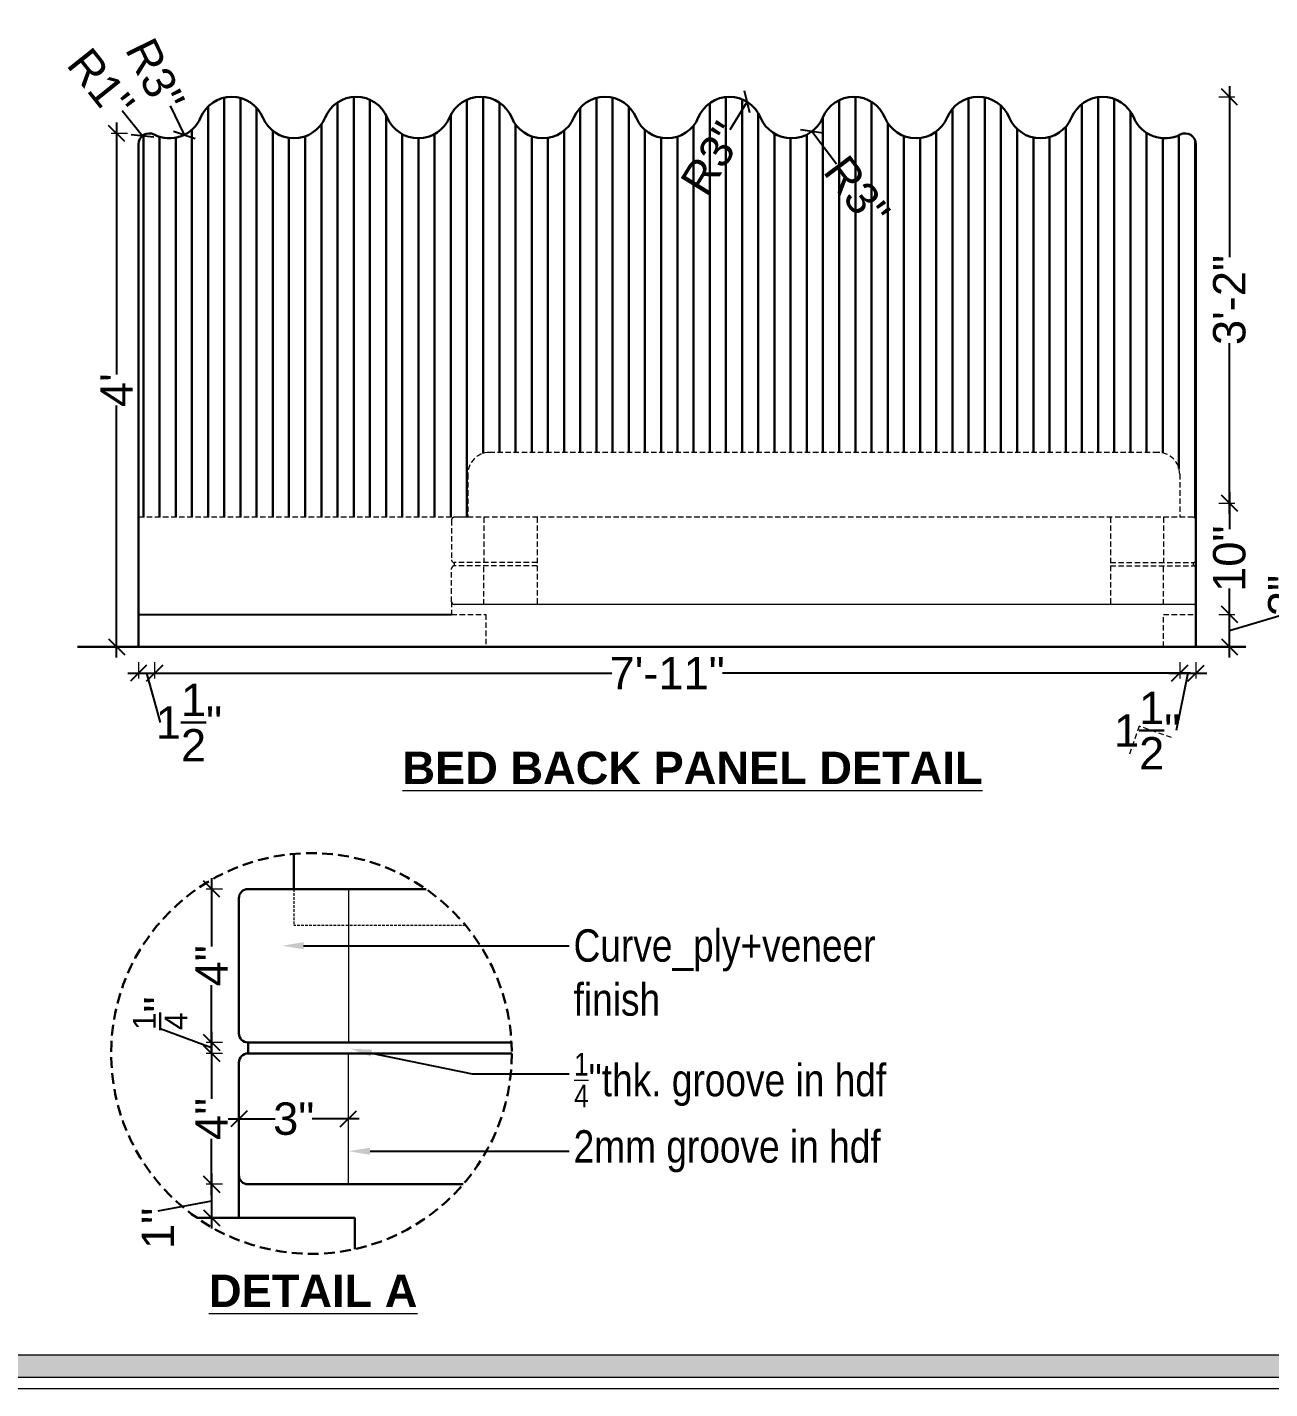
# Model space of a CAD drawing. Header units: millimetres. Extents: x 56222 to 3066687, y -650199 to -121287.
# Drawn here: x 136323.5 to 136438.6, y -182937.6 to -182811.5 of the extents above; entities that cross this region are included whole.
import ezdxf
from ezdxf import colors
from ezdxf.entities.mleader import LeaderData, LeaderLine
from ezdxf.math import Vec2, Vec3

# ---------------------------------------------------------------- set-up
doc = ezdxf.new("R2010")
doc.units = ezdxf.units.MM
doc.header["$MEASUREMENT"] = 0
doc.header["$PDMODE"] = 35
doc.linetypes.add('00-Floor Plan$0$DASHED', pattern=[0.75, 0.5, -0.25])
doc.linetypes.add('DASHEDX2', pattern=[1.5, 1, -0.5])
doc.layers.get('Defpoints').update_dxf_attribs({"color": 220})
doc.layers.add('AR HATCH-7', color=7, linetype='Continuous')
for name, color, linetype, lineweight in [('DIM.', 250, 'Continuous', 13), ('Dimension', 10, 'DASHEDX2', 20), ('FURNITURE', 32, 'Continuous', 9), ('Text', 7, 'Continuous', 15), ('wall', 7, 'Continuous', 30), ('XX~SLAB ( BEAM )~ ( DIM )', 7, 'Continuous', 9)]:
    doc.layers.add(name, color=color, linetype=linetype, lineweight=lineweight)
doc.styles.add('Arial', font='arial.ttf')
doc.styles.get("Standard").update_dxf_attribs({"font": 'arial.ttf', "height": 6})
doc.styles.add('style4', font='ARIALN.TTF')
doc.dimstyles.new('Archana', dxfattribs={"dimtxt": 3, "dimasz": 1.5, "dimexe": 0.5, "dimexo": 0.5, "dimgap": 0, "dimtad": 0, "dimzin": 0, "dimdsep": 46, "dimlunit": 4, "dimtxsty": 'Arial', "dimblk": 'OBLIQUE', "dimcen": 0, "dimdle": 1, "dimclrd": 1, "dimclre": 1, "dimclrt": 5, "dimadec": 0, "dimazin": 0, "dimtfac": 1, "dimtofl": 0, "dimtmove": 1, "dimatfit": 3, "dimfxl": 1, "dimfxlon": 1, "dimtolj": 1, "dimtzin": 0, "dimlwd": 25, "dimlwe": -1, "dimarcsym": 0})
pattern_1 = [(90, (1334.2199, 34.2172), (-1.5, 0), [])]

# ---------------------------------------------------------------- blocks, each defined once
blk = doc.blocks.new('_Oblique')
at = {"layer": 'wall', "color": 0, "lineweight": -2}
blk.add_line((-0.5, -0.5), (0.5, 0.5), dxfattribs=at)
blk = doc.blocks.new('*D551')
at = {"layer": 'Defpoints', "color": 0, "lineweight": 30, "transparency": 16777216}
for p in [(136431.79, -182865.89), (136434.9, -182865.89), (136431.79, -182868.89)]:
    blk.add_point(p, dxfattribs=at)
at = {"layer": 'FURNITURE', "color": 1, "lineweight": 25, "transparency": 16777216}
for p, q in [((136434.9, -182869.89), (136434.9, -182864.89)), ((136434.9, -182867.39), (136440, -182865.86))]:
    blk.add_line(p, q, dxfattribs=at)
at = {"layer": 'FURNITURE', "color": 1, "transparency": 16777216}
for p, q in [((136433.9, -182865.89), (136435.4, -182865.89)), ((136433.9, -182868.89), (136435.4, -182868.89))]:
    blk.add_line(p, q, dxfattribs=at)
at = {"layer": 'FURNITURE', "color": 1, "lineweight": 25, "transparency": 16777216, "xscale": 1.5, "yscale": 1.5, "zscale": 1.5}
for p, rotation in [((136434.9, -182865.89), 90), ((136434.9, -182868.89), 270)]:
    blk.add_blockref('_Oblique', p, dxfattribs=dict(at, rotation=rotation))
at = {"layer": 'FURNITURE', "color": 5, "lineweight": 30, "transparency": 16777216, "insert": (136440, -182864.14), "char_height": 3, "attachment_point": 5, "rotation": 90, "style": 'Arial'}
blk.add_mtext('\\A1;3"', dxfattribs=at)
blk = doc.blocks.new('*D552')
at = {"layer": 'Defpoints', "color": 0, "lineweight": 30, "transparency": 16777216}
for p in [(136430.29, -182855.58), (136434.9, -182855.58), (136431.79, -182865.89)]:
    blk.add_point(p, dxfattribs=at)
at = {"layer": 'FURNITURE', "color": 1, "transparency": 16777216}
for p, q in [((136433.9, -182855.58), (136435.4, -182855.58)), ((136433.9, -182865.89), (136435.4, -182865.89))]:
    blk.add_line(p, q, dxfattribs=at)
at = {"layer": 'FURNITURE', "color": 1, "lineweight": 25, "transparency": 16777216}
for p, q in [((136434.9, -182854.58), (136434.9, -182857.99)), ((136434.9, -182866.89), (136434.9, -182863.48))]:
    blk.add_line(p, q, dxfattribs=at)
at = {"layer": 'FURNITURE', "color": 1, "lineweight": 25, "transparency": 16777216, "xscale": 1.5, "yscale": 1.5, "zscale": 1.5}
for p, rotation in [((136434.9, -182855.58), 90), ((136434.9, -182865.89), 270)]:
    blk.add_blockref('_Oblique', p, dxfattribs=dict(at, rotation=rotation))
at = {"layer": 'FURNITURE', "color": 5, "lineweight": 30, "transparency": 16777216, "insert": (136434.9, -182860.73), "char_height": 3, "attachment_point": 5, "rotation": 90, "style": 'Arial'}
blk.add_mtext('\\A1;10"', dxfattribs=at)
blk = doc.blocks.new('*D553')
at = {"layer": 'Defpoints', "color": 0, "lineweight": 30, "transparency": 16777216}
for p in [(136422.84, -182817.95), (136434.9, -182817.95), (136430.29, -182855.58)]:
    blk.add_point(p, dxfattribs=at)
at = {"layer": 'FURNITURE', "color": 1, "lineweight": 25, "transparency": 16777216}
for p, q in [((136434.9, -182816.95), (136434.9, -182832.78)), ((136434.9, -182856.58), (136434.9, -182840.75))]:
    blk.add_line(p, q, dxfattribs=at)
at = {"layer": 'FURNITURE', "color": 1, "transparency": 16777216}
for p, q in [((136433.9, -182817.95), (136435.4, -182817.95)), ((136433.9, -182855.58), (136435.4, -182855.58))]:
    blk.add_line(p, q, dxfattribs=at)
at = {"layer": 'FURNITURE', "color": 1, "lineweight": 25, "transparency": 16777216, "xscale": 1.5, "yscale": 1.5, "zscale": 1.5}
for p, rotation in [((136434.9, -182817.95), 90), ((136434.9, -182855.58), 270)]:
    blk.add_blockref('_Oblique', p, dxfattribs=dict(at, rotation=rotation))
at = {"layer": 'FURNITURE', "color": 5, "lineweight": 30, "transparency": 16777216, "insert": (136434.9, -182836.76), "char_height": 3, "attachment_point": 5, "rotation": 90, "style": 'Arial'}
blk.add_mtext('\\A1;3\'-2"', dxfattribs=at)
blk = doc.blocks.new('*D554')
at = {"layer": 'Defpoints', "color": 0, "lineweight": 30, "transparency": 16777216}
for p in [(136430.29, -182870.52), (136335.27, -182871.08), (136430.29, -182871.33)]:
    blk.add_point(p, dxfattribs=at)
at = {"layer": 'FURNITURE', "color": 1, "lineweight": 25, "transparency": 16777216}
for p, q in [((136334.27, -182871.33), (136377.64, -182871.33)), ((136431.29, -182871.33), (136387.92, -182871.33))]:
    blk.add_line(p, q, dxfattribs=at)
at = {"layer": 'FURNITURE', "color": 1, "transparency": 16777216}
for p, q in [((136335.27, -182871.33), (136335.27, -182871.83)), ((136430.29, -182871.02), (136430.29, -182871.83))]:
    blk.add_line(p, q, dxfattribs=at)
at = {"layer": 'FURNITURE', "color": 1, "lineweight": 25, "transparency": 16777216, "xscale": 1.5, "yscale": 1.5, "zscale": 1.5, "rotation": 180}
blk.add_blockref('_Oblique', (136335.27, -182871.33), dxfattribs=at)
at = {"layer": 'FURNITURE', "color": 1, "lineweight": 25, "transparency": 16777216, "xscale": 1.5, "yscale": 1.5, "zscale": 1.5}
blk.add_blockref('_Oblique', (136430.29, -182871.33), dxfattribs=at)
at = {"layer": 'FURNITURE', "color": 5, "lineweight": 30, "transparency": 16777216, "insert": (136382.78, -182871.33), "char_height": 3, "attachment_point": 5, "style": 'Arial'}
blk.add_mtext('\\A1;7\'-11"', dxfattribs=at)
blk = doc.blocks.new('*D555')
at = {"layer": 'Defpoints', "color": 0, "lineweight": 30, "transparency": 16777216}
for p in [(136390.19, -182818.4), (136388.55, -182821.06)]:
    blk.add_point(p, dxfattribs=at)
at = {"layer": 'FURNITURE', "color": 1, "lineweight": 25, "transparency": 16777216}
blk.add_line((136388.61, -182820.95), (136390.19, -182818.4), dxfattribs=at)
at = {"layer": 'FURNITURE', "color": 1, "lineweight": 25, "transparency": 16777216, "xscale": 1.5, "yscale": 1.5, "zscale": 1.5, "rotation": 58.27272177033567}
blk.add_blockref('_Oblique', (136390.19, -182818.4), dxfattribs=at)
at = {"layer": 'FURNITURE', "color": 5, "lineweight": 30, "transparency": 16777216, "insert": (136386.95, -182823.64), "char_height": 3, "attachment_point": 5, "rotation": 58.2727, "style": 'Arial'}
blk.add_mtext('\\A1;R3"', dxfattribs=at)
blk = doc.blocks.new('*D556')
at = {"layer": 'Defpoints', "color": 0, "lineweight": 30, "transparency": 16777216}
for p in [(136394.31, -182818.66), (136396.19, -182821.15)]:
    blk.add_point(p, dxfattribs=at)
at = {"layer": 'FURNITURE', "color": 1, "lineweight": 25, "transparency": 16777216}
blk.add_line((136398.47, -182824.19), (136396.19, -182821.15), dxfattribs=at)
at = {"layer": 'FURNITURE', "color": 1, "lineweight": 25, "transparency": 16777216, "xscale": 1.5, "yscale": 1.5, "zscale": 1.5, "rotation": 126.9147241204711}
blk.add_blockref('_Oblique', (136396.19, -182821.15), dxfattribs=at)
at = {"layer": 'FURNITURE', "color": 5, "lineweight": 30, "transparency": 16777216, "insert": (136400.37, -182826.72), "char_height": 3, "attachment_point": 5, "rotation": 306.9147, "style": 'Arial'}
blk.add_mtext('\\A1;R3"', dxfattribs=at)
blk = doc.blocks.new('*D557')
at = {"layer": 'Defpoints', "color": 0, "lineweight": 30, "transparency": 16777216}
for p in [(136333.77, -182854.93), (136335.27, -182855.58), (136335.27, -182871.33)]:
    blk.add_point(p, dxfattribs=at)
at = {"layer": 'FURNITURE', "color": 1, "transparency": 16777216}
for p, q in [((136333.77, -182870.33), (136333.77, -182871.83)), ((136335.27, -182870.33), (136335.27, -182871.83))]:
    blk.add_line(p, q, dxfattribs=at)
at = {"layer": 'FURNITURE', "color": 1, "lineweight": 25, "transparency": 16777216}
for p, q in [((136332.77, -182871.33), (136336.27, -182871.33)), ((136334.52, -182871.33), (136335.78, -182875.92))]:
    blk.add_line(p, q, dxfattribs=at)
at = {"layer": 'FURNITURE', "color": 1, "lineweight": 25, "transparency": 16777216, "xscale": 1.5, "yscale": 1.5, "zscale": 1.5, "rotation": 180}
blk.add_blockref('_Oblique', (136333.77, -182871.33), dxfattribs=at)
at = {"layer": 'FURNITURE', "color": 1, "lineweight": 25, "transparency": 16777216, "xscale": 1.5, "yscale": 1.5, "zscale": 1.5}
blk.add_blockref('_Oblique', (136335.27, -182871.33), dxfattribs=at)
at = {"layer": 'FURNITURE', "color": 5, "lineweight": 30, "transparency": 16777216, "insert": (136338.45, -182875.92), "char_height": 3, "attachment_point": 5, "style": 'Arial'}
blk.add_mtext('\\A1;1{\\H1x;\\S1/2;}"', dxfattribs=at)
blk = doc.blocks.new('*D558')
at = {"layer": 'Defpoints', "color": 0, "lineweight": 30, "transparency": 16777216}
for p in [(136430.29, -182855.58), (136431.79, -182855.58), (136431.79, -182871.33)]:
    blk.add_point(p, dxfattribs=at)
at = {"layer": 'FURNITURE', "color": 1, "transparency": 16777216}
for p, q in [((136430.29, -182870.33), (136430.29, -182871.83)), ((136431.79, -182870.33), (136431.79, -182871.83))]:
    blk.add_line(p, q, dxfattribs=at)
at = {"layer": 'FURNITURE', "color": 1, "lineweight": 25, "transparency": 16777216}
for p, q in [((136429.29, -182871.33), (136432.79, -182871.33)), ((136431.04, -182871.33), (136429.95, -182876.66))]:
    blk.add_line(p, q, dxfattribs=at)
at = {"layer": 'FURNITURE', "color": 1, "lineweight": 25, "transparency": 16777216, "xscale": 1.5, "yscale": 1.5, "zscale": 1.5, "rotation": 180}
blk.add_blockref('_Oblique', (136430.29, -182871.33), dxfattribs=at)
at = {"layer": 'FURNITURE', "color": 1, "lineweight": 25, "transparency": 16777216, "xscale": 1.5, "yscale": 1.5, "zscale": 1.5}
blk.add_blockref('_Oblique', (136431.79, -182871.33), dxfattribs=at)
at = {"layer": 'FURNITURE', "color": 5, "lineweight": 30, "transparency": 16777216, "insert": (136427.27, -182876.66), "char_height": 3, "attachment_point": 5, "style": 'Arial'}
blk.add_mtext('\\A1;1{\\H1x;\\S1/2;}"', dxfattribs=at)
blk = doc.blocks.new('*D571')
at = {"layer": 'Defpoints', "color": 0, "lineweight": 30, "transparency": 16777216}
for p in [(136334.14, -182821.54), (136334.77, -182822.33)]:
    blk.add_point(p, dxfattribs=at)
at = {"layer": 'FURNITURE', "color": 1, "lineweight": 25, "transparency": 16777216}
blk.add_line((136332.27, -182819.2), (136334.14, -182821.54), dxfattribs=at)
at = {"layer": 'FURNITURE', "color": 1, "lineweight": 25, "transparency": 16777216, "xscale": 1.5, "yscale": 1.5, "zscale": 1.5, "rotation": 308.6032025594388}
blk.add_blockref('_Oblique', (136334.14, -182821.54), dxfattribs=at)
at = {"layer": 'FURNITURE', "color": 5, "lineweight": 30, "transparency": 16777216, "insert": (136330.3, -182816.73), "char_height": 3, "attachment_point": 5, "rotation": 308.6032, "style": 'Arial'}
blk.add_mtext('\\A1;R1"', dxfattribs=at)
blk = doc.blocks.new('*D572')
at = {"layer": 'Defpoints', "color": 0, "lineweight": 30, "transparency": 16777216}
for p in [(136331.74, -182821.33), (136334.77, -182821.33), (136333.77, -182868.89)]:
    blk.add_point(p, dxfattribs=at)
at = {"layer": 'FURNITURE', "color": 1, "transparency": 16777216}
for p, q in [((136332.74, -182821.33), (136331.24, -182821.33)), ((136332.74, -182868.89), (136331.24, -182868.89))]:
    blk.add_line(p, q, dxfattribs=at)
at = {"layer": 'FURNITURE', "color": 1, "lineweight": 25, "transparency": 16777216}
for p, q in [((136331.74, -182820.33), (136331.74, -182843.67)), ((136331.74, -182869.89), (136331.74, -182846.55))]:
    blk.add_line(p, q, dxfattribs=at)
at = {"layer": 'FURNITURE', "color": 1, "lineweight": 25, "transparency": 16777216, "xscale": 1.5, "yscale": 1.5, "zscale": 1.5}
for p, rotation in [((136331.74, -182821.33), 90), ((136331.74, -182868.89), 270)]:
    blk.add_blockref('_Oblique', p, dxfattribs=dict(at, rotation=rotation))
at = {"layer": 'FURNITURE', "color": 5, "lineweight": 30, "transparency": 16777216, "insert": (136331.74, -182845.11), "char_height": 3, "attachment_point": 5, "rotation": 90, "style": 'Arial'}
blk.add_mtext("\\A1;4'", dxfattribs=at)
blk = doc.blocks.new('*D573')
at = {"layer": 'Defpoints', "color": 0, "lineweight": 30, "transparency": 16777216}
for p in [(136422.84, -182817.95), (136422.84, -182868.89), (136441.53, -182868.89)]:
    blk.add_point(p, dxfattribs=at)
at = {"layer": 'FURNITURE', "color": 1, "lineweight": 25, "transparency": 16777216}
for p, q in [((136441.53, -182816.95), (136441.53, -182839.37)), ((136441.53, -182869.89), (136441.53, -182847.47))]:
    blk.add_line(p, q, dxfattribs=at)
at = {"layer": 'FURNITURE', "color": 1, "transparency": 16777216}
for p, q in [((136440.53, -182817.95), (136442.03, -182817.95)), ((136440.53, -182868.89), (136442.03, -182868.89))]:
    blk.add_line(p, q, dxfattribs=at)
at = {"layer": 'FURNITURE', "color": 1, "lineweight": 25, "transparency": 16777216, "xscale": 1.5, "yscale": 1.5, "zscale": 1.5}
for p, rotation in [((136441.53, -182817.95), 90), ((136441.53, -182868.89), 270)]:
    blk.add_blockref('_Oblique', p, dxfattribs=dict(at, rotation=rotation))
at = {"layer": 'FURNITURE', "color": 5, "lineweight": 30, "transparency": 16777216, "insert": (136441.53, -182843.42), "char_height": 3, "attachment_point": 5, "rotation": 90, "style": 'Arial'}
blk.add_mtext('\\A1;4\'-3"', dxfattribs=at)
blk = doc.blocks.new('*D574')
at = {"layer": 'Defpoints', "color": 0, "lineweight": 30, "transparency": 16777216}
for p in [(136336.65, -182818.66), (136338.02, -182821.46)]:
    blk.add_point(p, dxfattribs=at)
at = {"layer": 'FURNITURE', "color": 1, "lineweight": 25, "transparency": 16777216}
blk.add_line((136336.7, -182818.77), (136338.02, -182821.46), dxfattribs=at)
at = {"layer": 'FURNITURE', "color": 1, "lineweight": 25, "transparency": 16777216, "xscale": 1.5, "yscale": 1.5, "zscale": 1.5, "rotation": 296.0916973014617}
blk.add_blockref('_Oblique', (136338.02, -182821.46), dxfattribs=at)
at = {"layer": 'FURNITURE', "color": 5, "lineweight": 30, "transparency": 16777216, "insert": (136335.31, -182815.93), "char_height": 3, "attachment_point": 5, "rotation": 296.0917, "style": 'Arial'}
blk.add_mtext('\\A1;R3"', dxfattribs=at)
blk = doc.blocks.new('*D575')
at = {"layer": 'Defpoints', "color": 0, "lineweight": 30, "transparency": 16777216}
for p in [(136348.86, -182891.34), (136340.55, -182905.56), (136348.86, -182905.56)]:
    blk.add_point(p, dxfattribs=at)
at = {"layer": 'FURNITURE', "color": 1, "lineweight": 25, "transparency": 16777216}
for p, q in [((136340.55, -182890.34), (136340.55, -182896.66)), ((136340.55, -182906.56), (136340.55, -182900.23))]:
    blk.add_line(p, q, dxfattribs=at)
at = {"layer": 'FURNITURE', "color": 1, "transparency": 16777216}
for p, q in [((136341.55, -182891.34), (136340.05, -182891.34)), ((136341.55, -182905.56), (136340.05, -182905.56))]:
    blk.add_line(p, q, dxfattribs=at)
at = {"layer": 'FURNITURE', "color": 1, "lineweight": 25, "transparency": 16777216, "xscale": 1.5, "yscale": 1.5, "zscale": 1.5}
for p, rotation in [((136340.55, -182891.34), 90), ((136340.55, -182905.56), 270)]:
    blk.add_blockref('_Oblique', p, dxfattribs=dict(at, rotation=rotation))
at = {"layer": 'FURNITURE', "color": 5, "lineweight": 30, "transparency": 16777216, "insert": (136340.55, -182898.45), "char_height": 3, "attachment_point": 5, "rotation": 90, "style": 'Arial'}
blk.add_mtext('\\A1;4"', dxfattribs=at)
blk = doc.blocks.new('*D576')
at = {"layer": 'Defpoints', "color": 0, "lineweight": 30, "transparency": 16777216}
for p in [(136348.86, -182905.56), (136340.55, -182906.57), (136348.86, -182906.57)]:
    blk.add_point(p, dxfattribs=at)
at = {"layer": 'FURNITURE', "color": 1, "lineweight": 25, "transparency": 16777216}
for p, q in [((136340.55, -182906.06), (136335.78, -182904.29)), ((136340.55, -182904.56), (136340.55, -182907.57))]:
    blk.add_line(p, q, dxfattribs=at)
at = {"layer": 'FURNITURE', "color": 1, "transparency": 16777216}
for p, q in [((136341.55, -182905.56), (136340.05, -182905.56)), ((136341.55, -182906.57), (136340.05, -182906.57))]:
    blk.add_line(p, q, dxfattribs=at)
at = {"layer": 'FURNITURE', "color": 1, "lineweight": 25, "transparency": 16777216, "xscale": 1.5, "yscale": 1.5, "zscale": 1.5}
for p, rotation in [((136340.55, -182905.56), 90), ((136340.55, -182906.57), 270)]:
    blk.add_blockref('_Oblique', p, dxfattribs=dict(at, rotation=rotation))
at = {"layer": 'FURNITURE', "color": 5, "lineweight": 30, "transparency": 16777216, "insert": (136335.78, -182902.85), "char_height": 3, "attachment_point": 5, "rotation": 90, "style": 'Arial'}
blk.add_mtext('\\A1;{\\H0.7x;\\S1/4;}"', dxfattribs=at)
blk = doc.blocks.new('*D577')
at = {"layer": 'Defpoints', "color": 0, "lineweight": 30, "transparency": 16777216}
for p in [(136348.86, -182906.57), (136340.55, -182918.69), (136348.86, -182918.69, 0)]:
    blk.add_point(p, dxfattribs=at)
at = {"layer": 'FURNITURE', "color": 1, "lineweight": 25, "transparency": 16777216}
for p, q in [((136340.55, -182905.57), (136340.55, -182910.79)), ((136340.55, -182919.69), (136340.55, -182914.47))]:
    blk.add_line(p, q, dxfattribs=at)
at = {"layer": 'FURNITURE', "color": 1, "transparency": 16777216}
for p, q in [((136341.55, -182906.57), (136340.05, -182906.57)), ((136341.55, -182918.69), (136340.05, -182918.69))]:
    blk.add_line(p, q, dxfattribs=at)
at = {"layer": 'FURNITURE', "color": 1, "lineweight": 25, "transparency": 16777216, "xscale": 1.5, "yscale": 1.5, "zscale": 1.5}
for p, rotation in [((136340.55, -182906.57), 90), ((136340.55, -182918.69), 270)]:
    blk.add_blockref('_Oblique', p, dxfattribs=dict(at, rotation=rotation))
at = {"layer": 'FURNITURE', "color": 5, "lineweight": 30, "transparency": 16777216, "insert": (136340.55, -182912.63), "char_height": 3, "attachment_point": 5, "rotation": 90, "style": 'Arial'}
blk.add_mtext("\\A1;4''", dxfattribs=at)
blk = doc.blocks.new('*D578')
at = {"layer": 'Defpoints', "color": 0, "lineweight": 30, "transparency": 16777216}
for p in [(136348.86, -182918.69, 0), (136340.55, -182921.8), (136349.04, -182921.8)]:
    blk.add_point(p, dxfattribs=at)
at = {"layer": 'FURNITURE', "color": 1, "transparency": 16777216}
for p, q in [((136341.55, -182918.69), (136340.05, -182918.69)), ((136341.55, -182921.8), (136340.05, -182921.8))]:
    blk.add_line(p, q, dxfattribs=at)
at = {"layer": 'FURNITURE', "color": 1, "lineweight": 25, "transparency": 16777216}
for p, q in [((136340.55, -182917.69), (136340.55, -182922.8)), ((136340.55, -182920.25), (136335.57, -182921.19))]:
    blk.add_line(p, q, dxfattribs=at)
at = {"layer": 'FURNITURE', "color": 1, "lineweight": 25, "transparency": 16777216, "xscale": 1.5, "yscale": 1.5, "zscale": 1.5}
for p, rotation in [((136340.55, -182918.69), 90), ((136340.55, -182921.8), 270)]:
    blk.add_blockref('_Oblique', p, dxfattribs=dict(at, rotation=rotation))
at = {"layer": 'FURNITURE', "color": 5, "lineweight": 30, "transparency": 16777216, "insert": (136335.57, -182922.78), "char_height": 3, "attachment_point": 5, "rotation": 90, "style": 'Arial'}
blk.add_mtext('\\A1;1"', dxfattribs=at)
blk = doc.blocks.new('*D579')
at = {"layer": 'Defpoints', "color": 0, "lineweight": 30, "transparency": 16777216}
for p in [(136353.23, -182912.63), (136343.08, -182915.07, 0), (136353.23, -182915.07, 0)]:
    blk.add_point(p, dxfattribs=at)
at = {"layer": 'FURNITURE', "color": 1, "transparency": 16777216}
for p, q in [((136343.08, -182913.63), (136343.08, -182912.13)), ((136353.23, -182913.63), (136353.23, -182912.13))]:
    blk.add_line(p, q, dxfattribs=at)
at = {"layer": 'FURNITURE', "color": 1, "lineweight": 25, "transparency": 16777216}
for p, q in [((136342.08, -182912.63), (136346.43, -182912.63)), ((136354.23, -182912.63), (136349.88, -182912.63))]:
    blk.add_line(p, q, dxfattribs=at)
at = {"layer": 'FURNITURE', "color": 1, "lineweight": 25, "transparency": 16777216, "xscale": 1.5, "yscale": 1.5, "zscale": 1.5, "rotation": 180}
blk.add_blockref('_Oblique', (136343.08, -182912.63), dxfattribs=at)
at = {"layer": 'FURNITURE', "color": 1, "lineweight": 25, "transparency": 16777216, "xscale": 1.5, "yscale": 1.5, "zscale": 1.5}
blk.add_blockref('_Oblique', (136353.23, -182912.63), dxfattribs=at)
at = {"layer": 'FURNITURE', "color": 5, "lineweight": 30, "transparency": 16777216, "insert": (136348.16, -182912.63), "char_height": 3, "attachment_point": 5, "style": 'Arial'}
blk.add_mtext('\\A1;3"', dxfattribs=at)

msp = doc.modelspace()

# ---------------------------------------------------------------- hatches: boundary and pattern name
at = {"layer": 'AR HATCH-7', "lineweight": 30, "true_color": 0xd7ebd2}
h = msp.add_hatch(dxfattribs=at)
h.set_pattern_fill('ANSI31', color=254, scale=12, angle=45)
h.set_pattern_definition(pattern_1)
h.paths.add_polyline_path([(136431.791, -182822.325, 0.5610221), (136430.335, -182821.435, -0.4376879), (136426.025, -182819.858, 0.6666667), (136420.259, -182819.858, -0.6666667), (136414.493, -182819.858, 0.6666667), (136408.727, -182819.858, -0.6666667), (136402.961, -182819.858, 0.6666667), (136397.195, -182819.858, -0.6666667), (136391.429, -182819.858, 0.6666667), (136385.662, -182819.858, -0.6666667), (136379.896, -182819.858, 0.6666667), (136374.13, -182819.858, -0.6666667), (136368.364, -182819.858, 0.6666667), (136362.598, -182819.858, -0.6666667), (136356.832, -182819.858, 0.6666667), (136351.066, -182819.858, -0.6666667), (136345.299, -182819.858, 0.6666667), (136339.533, -182819.858, -0.4376879), (136335.224, -182821.435, 0.5610219), (136333.767, -182822.325), (136333.767, -182856.893), (136362.791, -182856.893), (136362.791, -182857.143, -0.4142136), (136363.041, -182856.893), (136364.291, -182856.893), (136364.291, -182855.643), (136335.267, -182855.643), (136335.267, -182835.784, -0.4142136), (136344.267, -182826.784), (136421.291, -182826.784, -0.4142136), (136430.291, -182835.784), (136430.291, -182856.893), (136431.541, -182856.893, -0.4142136), (136431.791, -182857.143), (136431.791, -182831.828)])
h = msp.add_hatch(dxfattribs=at)
h.set_pattern_fill('ANSI31', color=254, scale=12, angle=45)
h.set_pattern_definition(pattern_1)
h.paths.add_polyline_path([(136430.291, -182835.784, 0.4142136), (136421.291, -182826.784), (136344.267, -182826.784, 0.4142136), (136335.267, -182835.784), (136335.267, -182855.643), (136364.291, -182855.643), (136364.291, -182852.893, -0.4142136), (136366.291, -182850.893), (136428.291, -182850.893, -0.4142136), (136430.291, -182852.893)])
at = {"layer": 'Dimension', "linetype": 'Continuous', "true_color": 0xd39e00}
h = msp.add_hatch(color=42, dxfattribs=at)
h.paths.add_polyline_path([(136198.835, -182727.894), (136198.835, -182936.598), (136495.342, -182936.598), (136495.342, -182727.894)])
h.paths.add_polyline_path([(136200.916, -182729.975), (136493.261, -182729.975), (136493.261, -182934.517), (136200.916, -182934.517)], flags=16)

# ---------------------------------------------------------------- linework, layer by layer
at = {"layer": 'Dimension', "color": 42, "linetype": 'Continuous', "true_color": 0xd39e00}
for points in [[(136197.795, -182726.854), (136496.383, -182726.854), (136496.383, -182937.639), (136197.795, -182937.639)], [(136198.835, -182727.894), (136495.342, -182727.894), (136495.342, -182936.598), (136198.835, -182936.598)], [(136200.916, -182729.975), (136493.261, -182729.975), (136493.261, -182934.517), (136200.916, -182934.517)]]:
    msp.add_lwpolyline(points, close=True, dxfattribs=at)
at = {"layer": 'FURNITURE', "lineweight": 30}
for p, q in [((136333.767, -182822.325), (136333.767, -182868.893)), ((136431.791, -182822.325), (136431.791, -182857.893)), ((136343.078, -182917.846, 0.004), (136343.078, -182921.802, 0.004)), ((136339.185, -182921.802), (136353.824, -182921.802))]:
    msp.add_line(p, q, dxfattribs=at)
at = {"layer": 'FURNITURE', "linetype": 'DASHEDX2', "lineweight": 15, "ltscale": 0.5}
for p, q in [((136428.291, -182850.893), (136366.291, -182850.893)), ((136364.291, -182852.893, 0), (136364.291, -182856.893, 0)), ((136430.291, -182852.893, 0), (136430.291, -182856.893, 0)), ((136364.291, -182856.893, 0), (136333.767, -182856.893)), ((136431.541, -182856.893), (136363.041, -182856.893)), ((136365.791, -182856.893), (136365.791, -182861.093)), ((136370.72, -182856.893), (136370.72, -182864.974, 0)), ((136423.863, -182856.893), (136423.863, -182864.974, 0)), ((136428.791, -182856.893), (136428.791, -182861.093)), ((136362.791, -182857.143), (136362.791, -182860.843)), ((136431.791, -182857.143), (136431.791, -182860.843)), ((136362.791, -182864.724, 0), (136362.791, -182861.643)), ((136370.72, -182861.093), (136363.041, -182861.093)), ((136363.041, -182861.093), (136363.041, -182861.393)), ((136370.72, -182861.393), (136363.041, -182861.393)), ((136365.791, -182864.974, 0), (136365.791, -182861.393)), ((136423.863, -182861.093), (136431.541, -182861.093)), ((136423.863, -182861.393), (136431.541, -182861.393)), ((136428.791, -182864.974, 0), (136428.791, -182861.393)), ((136431.541, -182861.093), (136431.541, -182861.393)), ((136431.791, -182864.724, 0), (136431.791, -182861.643, 0)), ((136362.791, -182864.724, 0.001), (136362.791, -182865.893, 0.001)), ((136362.791, -182865.893, 0.001), (136365.966, -182865.893)), ((136365.966, -182865.893), (136365.966, -182868.893)), ((136365.966, -182868.893), (136428.791, -182868.893)), ((136426.534, -182876.244), (136425.538, -182879.073)), ((136429.529, -182877.298, 0.001), (136426.534, -182876.244))]:
    msp.add_line(p, q, dxfattribs=at)
at = {"layer": 'FURNITURE', "lineweight": 15, "ltscale": 0.5}
msp.add_line((136431.541, -182864.974, 0), (136363.041, -182864.974), dxfattribs=at)
at = {"layer": 'FURNITURE', "lineweight": 25, "ltscale": 0.5}
msp.add_line((136333.767, -182865.893), (136362.791, -182865.893, 0.001), dxfattribs=at)
at = {"layer": 'FURNITURE', "lineweight": 30, "ltscale": 0.5}
for p, q in [((136348.155, -182888.076, 0), (136348.155, -182891.339, 0)), ((136343.078, -182892.185), (136343.078, -182904.709)), ((136360.423, -182891.339), (136343.924, -182891.339)), ((136368.344, -182905.555), (136343.924, -182905.555)), ((136343.924, -182905.555), (136343.924, -182906.571)), ((136368.372, -182906.571), (136343.924, -182906.571)), ((136343.078, -182917.846, 0), (136343.078, -182907.417, 0)), ((136363.869, -182918.692, 0), (136343.924, -182918.692))]:
    msp.add_line(p, q, dxfattribs=at)
at = {"layer": 'FURNITURE', "linetype": '00-Floor Plan$0$DASHED', "lineweight": 5, "ltscale": 0.5}
for p in [(136348.155, -182891.339, 0), (136364.101, -182894.724)]:
    msp.add_line(p, (136348.155, -182894.724), dxfattribs=at)
at = {"layer": 'FURNITURE', "lineweight": 5, "ltscale": 0.5}
for p, q in [((136353.233, -182891.339), (136353.233, -182905.555)), ((136353.233, -182918.692, 0), (136353.233, -182906.571, 0))]:
    msp.add_line(p, q, dxfattribs=at)
at = {"layer": 'FURNITURE', "lineweight": 30}
msp.add_lwpolyline([(136426.025, -182819.858, 0.6666667), (136420.259, -182819.858, -0.6666667), (136414.493, -182819.858, 0.6666667), (136408.727, -182819.858, -0.6666667), (136402.961, -182819.858, 0.6666667), (136397.195, -182819.858, -0.6666667), (136391.429, -182819.858, 0.6666667), (136385.662, -182819.858, -0.6666667), (136379.896, -182819.858, 0.6666667), (136374.13, -182819.858, -0.6666667), (136368.364, -182819.858, 0.6666667), (136362.598, -182819.858, -0.6666667), (136356.832, -182819.858, 0.6666667), (136351.066, -182819.858, -0.6666667), (136345.299, -182819.858, 0.6666667), (136339.533, -182819.858, -0.4376879), (136335.224, -182821.435)], format="xyb", dxfattribs=at)
for points in [[(136431.791, -182868.893), (136431.791, -182831.828)], [(136431.791, -182852.894), (136431.791, -182844.807)]]:
    msp.add_lwpolyline(points, dxfattribs=at)
at = {"layer": 'FURNITURE', "linetype": 'DASHEDX2', "lineweight": 15, "ltscale": 0.5}
msp.add_lwpolyline([(136428.791, -182868.893), (136428.791, -182865.893), (136431.791, -182865.893)], dxfattribs=at)
at = {"layer": 'FURNITURE', "lineweight": 30, "ltscale": 0.5, "elevation": 0}
msp.add_lwpolyline([(136353.824, -182924.698), (136353.824, -182921.802), (136343.078, -182921.802)], dxfattribs=at)
at = {"layer": 'FURNITURE', "color": 1, "linetype": 'DASHEDX2', "lineweight": 30}
msp.add_circle((136349.804, -182906.571, 0), 18.568, dxfattribs=at)
at = {"layer": 'FURNITURE', "lineweight": 30}
for centre, radius, start, end in [((136428.908, -182818.657), 3.123, 202.61986, 297.17351), ((136334.767, -182822.325), 1, 62.82649, 180), ((136430.791, -182822.325), 1, 0, 117.17351)]:
    msp.add_arc(centre, radius, start, end, dxfattribs=at)
at = {"layer": 'FURNITURE', "linetype": 'DASHEDX2', "lineweight": 15, "ltscale": 0.5}
for centre, radius, start, end in [((136366.291, -182852.893, 0), 2, 90, 180), ((136428.291, -182852.893), 2, 0, 90), ((136363.041, -182857.143), 0.25, 90, 180), ((136363.041, -182860.843), 0.25, 180, 270), ((136363.041, -182861.643, 0), 0.25, 90, 180), ((136431.541, -182860.843), 0.25, 270, 0)]:
    msp.add_arc(centre, radius, start, end, dxfattribs=at)
at = {"layer": 'FURNITURE', "lineweight": 15, "ltscale": 0.5}
for centre, start, end in [((136431.541, -182857.143), 0, 90), ((136363.041, -182864.724, 0.001), 180, 270)]:
    msp.add_arc(centre, 0.25, start, end, dxfattribs=at)
at = {"layer": 'FURNITURE', "linetype": 'DASHEDX2', "lineweight": 15, "ltscale": 0.5, "extrusion": (-6.84769e-20, 1.86557e-08, 1)}
msp.add_arc((136431.541, -182861.643, -0.003), 0.25, 0, 90, dxfattribs=at)
at = {"layer": 'FURNITURE', "lineweight": 15, "ltscale": 0.5, "extrusion": (-7.30542e-10, 1.86557e-08, 1)}
msp.add_arc((136431.541, -182864.724, -0.004), 0.25, 270, 0, dxfattribs=at)
at = {"layer": 'FURNITURE', "lineweight": 30, "ltscale": 0.5}
for centre, start, end in [((136343.924, -182892.185), 90, 180), ((136343.924, -182904.709), 180, 270), ((136343.924, -182907.417, -0.001), 90, 180), ((136343.924, -182917.846, 0.004), 180, 270)]:
    msp.add_arc(centre, 0.846, start, end, dxfattribs=at)
at = {"layer": 'XX~SLAB ( BEAM )~ ( DIM )', "lineweight": 30}
msp.add_line((136328.106, -182868.893), (136436.415, -182868.893), dxfattribs=at)

# ---------------------------------------------------------------- texts
at = {"layer": 'DIM.', "color": 1, "char_height": 3, "attachment_point": 1}
for s, insert in [('{\\fArial|b1|i0|c0|p34;\\LBED BACK PANEL DETAIL}', (136358.236, -182878.612)), ('{\\fArial|b1|i0|c0|p34;\\LDETAIL A}', (136340.302, -182927.066))]:
    msp.add_mtext_dynamic_manual_height_columns(s, width=111.55884, gutter_width=1, heights=[0], dxfattribs=dict(at, insert=insert))

# ---------------------------------------------------------------- dimensions: what is measured, and where the dimension line sits
at = {"layer": 'FURNITURE', "lineweight": 30}
for center, mpoint, picture, middle in [((136336.65, -182818.657), (136338.024, -182821.462), '*D574', (136335.315, -182815.93)), ((136388.545, -182821.059), (136390.188, -182818.403), '*D555', (136386.949, -182823.642)), ((136394.312, -182818.657), (136396.188, -182821.154), '*D556', (136400.366, -182826.716))]:
    dim = msp.add_radius_dim(center=center, mpoint=mpoint, dimstyle='Archana', dxfattribs=at)
    dim.commit()
    dim.dimension.update_dxf_attribs({"geometry": picture, "text_midpoint": middle, "dimtype": 164})
dim = msp.add_radius_dim(center=(136334.767, -182822.325), mpoint=(136334.143, -182821.544), dimstyle='Archana', dxfattribs=at)
dim.commit()
dim.dimension.update_dxf_attribs({"geometry": '*D571', "text_midpoint": (136330.3, -182816.73)})
for base, p1, p2, picture, middle in [((136434.902, -182817.951), (136430.291, -182855.575), (136422.837, -182817.951), '*D553', (136434.902, -182836.763)), ((136331.735, -182821.325), (136333.767, -182868.893), (136334.767, -182821.325), '*D572', (136331.735, -182845.109)), ((136434.902, -182855.575), (136431.791, -182865.893), (136430.291, -182855.575), '*D552', (136434.902, -182860.734)), ((136434.902, -182865.893), (136431.791, -182868.893), (136431.791, -182865.893), '*D551', (136440.001, -182865.864))]:
    dim = msp.add_linear_dim(base=base, p1=p1, p2=p2, angle=90, dimstyle='Archana', override={"dimdec": 0}, dxfattribs=at)
    dim.commit()
    dim.dimension.update_dxf_attribs({"geometry": picture, "text_midpoint": middle})
dim = msp.add_linear_dim(base=(136441.53, -182868.893), p1=(136422.837, -182817.951), p2=(136422.837, -182868.893), angle=90, dimstyle='Archana', dxfattribs=at)
dim.commit()
dim.dimension.update_dxf_attribs({"geometry": '*D573', "text_midpoint": (136441.53, -182843.422)})
for base, p1, p2, picture, middle in [((136335.267, -182871.328), (136333.767, -182854.928), (136335.267, -182855.575), '*D557', (136335.776, -182875.925)), ((136431.791, -182871.328), (136430.291, -182855.575), (136431.791, -182855.575), '*D558', (136429.95, -182876.661))]:
    dim = msp.add_linear_dim(base=base, p1=p1, p2=p2, dimstyle='Archana', dxfattribs=at)
    dim.commit()
    dim.dimension.update_dxf_attribs({"geometry": picture, "text_midpoint": middle, "dimtype": 160})
dim = msp.add_linear_dim(base=(136430.291, -182871.328), p1=(136335.267, -182871.078), p2=(136430.291, -182870.518), dimstyle='Archana', dxfattribs=at)
dim.commit()
dim.dimension.update_dxf_attribs({"geometry": '*D554', "text_midpoint": (136382.779, -182871.328)})
for base, p1, p2, text, picture, middle in [((136340.547, -182905.555), (136348.859, -182891.339), (136348.859, -182905.555), '4"', '*D575', (136340.547, -182898.447)), ((136340.547, -182918.692), (136348.859, -182906.571), (136348.859, -182918.692, 0), "4''", '*D577', (136340.547, -182912.631))]:
    dim = msp.add_linear_dim(base=base, p1=p1, p2=p2, angle=90, text=text, dimstyle='Archana', dxfattribs=at)
    dim.commit()
    dim.dimension.update_dxf_attribs({"geometry": picture, "text_midpoint": middle})
for base, p1, p2, text, picture, middle in [((136340.547, -182906.571), (136348.859, -182905.555), (136348.859, -182906.571), '{\\H0.7x;\\S1/4;}"', '*D576', (136335.778, -182904.288)), ((136340.547, -182921.802), (136348.859, -182918.692, 0), (136349.044, -182921.802), '1"', '*D578', (136335.569, -182921.193))]:
    dim = msp.add_linear_dim(base=base, p1=p1, p2=p2, angle=90, text=text, dimstyle='Archana', dxfattribs=at)
    dim.commit()
    dim.dimension.update_dxf_attribs({"geometry": picture, "text_midpoint": middle, "dimtype": 160})
dim = msp.add_linear_dim(base=(136353.233, -182912.631), p1=(136343.078, -182915.069, 0), p2=(136353.233, -182915.069, 0), text='3"', dimstyle='Archana', dxfattribs=at)
dim.commit()
dim.dimension.update_dxf_attribs({"geometry": '*D579', "text_midpoint": (136348.155, -182912.631)})

# ---------------------------------------------------------------- leaders
at = {"layer": 'Text', "color": 1, "lineweight": 0, "ltscale": 20}
ml = msp.add_multileader_mtext('Standard', dxfattribs=at)
ml.set_content('Curve_ply+veneer \\Pfinish', color=1, style='style4')
ml.set_leader_properties()
ml.build(insert=Vec2(0, 0))
ml.multileader.update_dxf_attribs({"dogleg_length": 2.025, "arrow_head_size": 2})
ctx = ml.context
ctx.base_point, ctx.char_height, ctx.arrow_head_size, ctx.landing_gap_size, ctx.plane_origin = Vec3(136373.705, -182896.592), 3, 2, 0.4, Vec3(136302.349, -182896.592)
notes = []
notes.append((ctx, [(0, (1, 1, 0), (136364.706, -182896.592), (1, 0), 8.999, [(0, [(136347.078, -182896.592)], 0, [])])]))
ctx.mtext.insert = Vec3(136374.105, -182895.068)
ml = msp.add_multileader_mtext('Standard', dxfattribs=at)
ml.set_content('\\A1;{\\H0.7x;\\S1/4;\\H1.42857x;"thk. groove in hdf }', color=1, style='style4')
ml.set_leader_properties()
ml.build(insert=Vec2(0, 0))
ml.multileader.update_dxf_attribs({"dogleg_length": 2.025, "arrow_head_size": 2})
ctx = ml.context
ctx.base_point, ctx.char_height, ctx.arrow_head_size, ctx.landing_gap_size, ctx.plane_origin = Vec3(136373.705, -182908.46), 3, 2, 0.4, Vec3(136302.349, -182908.46)
ctx.text_align_type = 1
notes.append((ctx, [(0, (1, 1, 0), (136364.706, -182908.46), (1, 0), 8.999, [(0, [(136353.41, -182906.13)], 0, [])])]))
ctx.mtext.insert, ctx.mtext.alignment = Vec3(136388.618, -182906.519), 2
ml = msp.add_multileader_mtext('Standard', dxfattribs=at)
ml.set_content('2mm groove in hdf', color=1, style='style4')
ml.set_leader_properties()
ml.build(insert=Vec2(0, 0))
ml.multileader.update_dxf_attribs({"dogleg_length": 2.025, "arrow_head_size": 2})
ctx = ml.context
ctx.base_point, ctx.char_height, ctx.arrow_head_size, ctx.landing_gap_size, ctx.plane_origin = Vec3(136373.705, -182915.628), 3, 2, 0.4, Vec3(136302.349, -182915.628)
notes.append((ctx, [(0, (1, 1, 0), (136364.706, -182915.628), (1, 0), 8.999, [(0, [(136353.233, -182915.628)], 0, [])])]))
ctx.mtext.insert = Vec3(136374.105, -182913.687)
for ctx, leaders in notes:
    for number, flags, end, landing, length, lines in leaders:
        leader = LeaderData()
        leader.index, (leader.has_last_leader_line, leader.has_dogleg_vector, leader.attachment_direction) = number, flags
        leader.last_leader_point, leader.dogleg_vector, leader.dogleg_length = Vec3(end), Vec3(landing), length
        for number, points, colour, breaks in lines:
            line = LeaderLine()
            line.index, line.vertices, line.color, line.breaks = number, Vec3.list(points), colors.encode_raw_color(colour), breaks
            leader.lines.append(line)
        ctx.leaders.append(leader)

doc.saveas('drawing.dxf')
